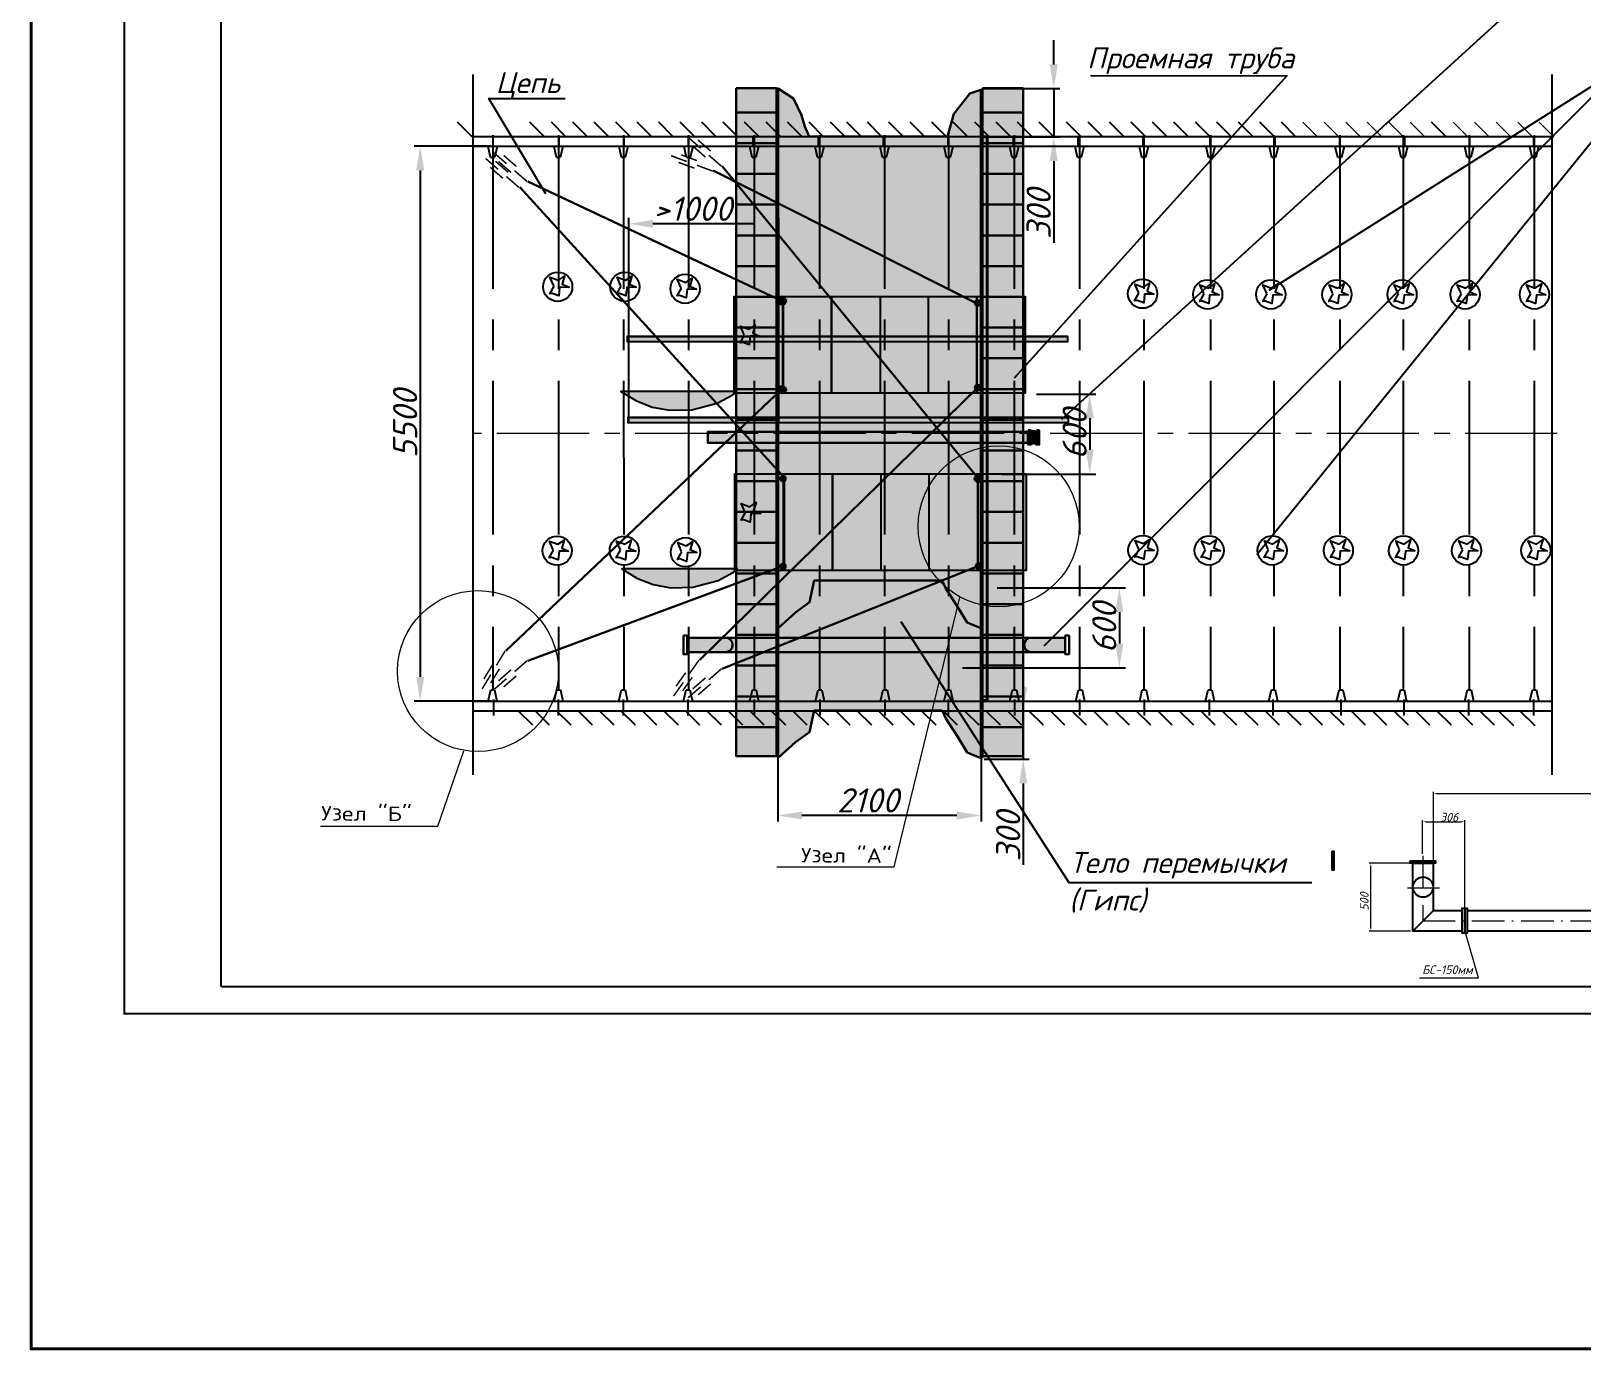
# Model space of a CAD drawing. Header units: millimetres. Extents: x 2479 to 6465, y 644 to 4399.
# Drawn here: x 3192.4 to 3512.8, y 644.2 to 916.5 of the extents above; entities that cross this region are included whole.
import ezdxf
from ezdxf.enums import TextEntityAlignment as Align

# ---------------------------------------------------------------- set-up
doc = ezdxf.new("R2010")
doc.units = ezdxf.units.MM
doc.header["$PDMODE"] = 1
for name, pattern in [('ACAD_ISO10W100', [18, 12, -3, 0, -3]), ('CENTER', [50.8, 31.75, -6.35, 6.35, -6.35]), ('CENTER2', [28.575, 19.05, -3.175, 3.175, -3.175])]:
    doc.linetypes.add(name, pattern=pattern)
doc.layers.add('Layer1', color=5, linetype='Continuous')
doc.layers.add('надписи', color=7, linetype='Continuous')
doc.styles.add('3', font='complex')
doc.styles.add('3m', font='italict.shx', dxfattribs={"height": 3})
doc.styles.get("Standard").update_dxf_attribs({"font": 'isocpeui.ttf'})
doc.dimstyles.new('ISO-25$0', dxfattribs={"dimtxt": 2.5, "dimasz": 2.5, "dimexe": 1.25, "dimexo": 2, "dimgap": 3, "dimtad": 1, "dimjust": 2, "dimtih": 1, "dimtoh": 1, "dimdec": 3, "dimlfac": 0.1, "dimtxsty": '3m', "dimblk": 'NONE', "dimcen": 2.5, "dimdle": 2, "dimse1": 1, "dimse2": 1, "dimclrd": 256, "dimclrt": 5, "dimadec": 0, "dimazin": 0, "dimtm": 1e-09, "dimtfac": 1, "dimtdec": 3, "dimtmove": 0, "dimatfit": 3, "dimfxl": 0, "dimlwd": 0, "dimlwe": 0, "dimarcsym": 0})

# ---------------------------------------------------------------- blocks, each defined once
blk = doc.blocks.new('*D321')
at = {"color": 0, "linetype": 'Continuous', "lineweight": -2}
for p, q in [((3346.64, 802.52), (3346.64, 753.2)), ((3388.64, 802.52), (3388.64, 753.2)), ((3383.64, 754.45), (3351.64, 754.45))]:
    blk.add_line(p, q, dxfattribs=at)
at = {"color": 0, "linetype": 'Continuous', "lineweight": 40}
for points in [[(3351.64, 755.29), (3351.64, 753.62), (3346.64, 754.45)], [(3383.64, 755.29), (3383.64, 753.62), (3388.64, 754.45)]]:
    blk.add_solid(points, dxfattribs=at)
at = {"layer": 'Defpoints', "color": 0, "linetype": 'Continuous', "lineweight": 40}
for p in [(3346.64, 803.14), (3388.64, 803.14), (3346.64, 754.45)]:
    blk.add_point(p, dxfattribs=at)
at = {"color": 0, "linetype": 'Continuous', "lineweight": 18, "insert": (3365.27, 757.58), "char_height": 5, "attachment_point": 5}
blk.add_mtext('2100', dxfattribs=at)
blk = doc.blocks.new('KRA2')
at = {"color": 7, "linetype": 'Continuous'}
for p, q in [((-1.62, 0), (-0.9, 0)), ((-0.9, 0), (-0.35, -2.28)), ((-0.35, -2.28), (0.42, -2.28)), ((0.42, -2.28), (0.91, 0)), ((0.91, 0), (1.56, 0))]:
    blk.add_line(p, q, dxfattribs=at)
blk = doc.blocks.new('*D326')
at = {"color": 0, "linetype": 'Continuous', "lineweight": -2}
for p, q in [((3287.31, 892.74), (3271.52, 892.74)), ((3272.77, 887.74), (3272.77, 783.1)), ((3287.41, 778.1), (3271.52, 778.1))]:
    blk.add_line(p, q, dxfattribs=at)
at = {"color": 0, "linetype": 'Continuous', "lineweight": 40}
for points in [[(3271.94, 887.74), (3273.61, 887.74), (3272.77, 892.74)], [(3271.94, 783.1), (3273.61, 783.1), (3272.77, 778.1)]]:
    blk.add_solid(points, dxfattribs=at)
at = {"layer": 'Defpoints', "color": 0, "linetype": 'Continuous', "lineweight": 40}
for p in [(3287.94, 892.74), (3272.77, 778.1), (3288.03, 778.1)]:
    blk.add_point(p, dxfattribs=at)
at = {"color": 0, "linetype": 'Continuous', "lineweight": 18, "insert": (3269.65, 835.39), "char_height": 5, "attachment_point": 5, "rotation": 90}
blk.add_mtext('5500', dxfattribs=at)
blk = doc.blocks.new('*D329')
at = {"color": 0, "linetype": 'Continuous', "lineweight": -2}
for p, q in [((3397.37, 781.1), (3397.37, 786.1)), ((3389.26, 776.1), (3398.62, 776.1)), ((3397.37, 776.1), (3397.37, 766.1)), ((3389.26, 766.1), (3398.62, 766.1)), ((3397.37, 761.1), (3397.37, 744.23))]:
    blk.add_line(p, q, dxfattribs=at)
at = {"color": 0, "linetype": 'Continuous', "lineweight": 40}
for points in [[(3396.54, 781.1), (3398.2, 781.1), (3397.37, 776.1)], [(3396.54, 761.1), (3398.2, 761.1), (3397.37, 766.1)]]:
    blk.add_solid(points, dxfattribs=at)
at = {"layer": 'Defpoints', "color": 0, "linetype": 'Continuous', "lineweight": 40}
for p in [(3388.63, 776.1), (3388.63, 766.1), (3397.37, 766.1)]:
    blk.add_point(p, dxfattribs=at)
at = {"color": 0, "linetype": 'Continuous', "lineweight": 18, "insert": (3394.25, 750.16), "char_height": 5, "attachment_point": 5, "rotation": 90}
blk.add_mtext('300', dxfattribs=at)
blk = doc.blocks.new('*D330')
at = {"color": 0, "linetype": 'Continuous', "lineweight": -2}
for p, q in [((3403.67, 909.65), (3403.67, 914.65)), ((3389.02, 904.65), (3404.92, 904.65)), ((3403.67, 904.65), (3403.67, 894.65)), ((3389.02, 894.65), (3404.92, 894.65)), ((3403.67, 889.65), (3403.67, 872.78))]:
    blk.add_line(p, q, dxfattribs=at)
at = {"color": 0, "linetype": 'Continuous', "lineweight": 40}
for points in [[(3402.84, 909.65), (3404.51, 909.65), (3403.67, 904.65)], [(3402.84, 889.65), (3404.51, 889.65), (3403.67, 894.65)]]:
    blk.add_solid(points, dxfattribs=at)
at = {"layer": 'Defpoints', "color": 0, "linetype": 'Continuous', "lineweight": 40}
for p in [(3388.39, 904.65), (3388.39, 894.65), (3403.67, 894.65)]:
    blk.add_point(p, dxfattribs=at)
at = {"color": 0, "linetype": 'Continuous', "lineweight": 18, "insert": (3400.55, 878.72), "char_height": 5, "attachment_point": 5, "rotation": 90}
blk.add_mtext('300', dxfattribs=at)
blk = doc.blocks.new('*D337')
at = {"color": 0, "linetype": 'Continuous', "lineweight": -2}
for p, q in [((3315.86, 835.78), (3315.86, 877.94)), ((3341.87, 876.69), (3320.86, 876.69)), ((3346.87, 835.78), (3346.87, 877.94))]:
    blk.add_line(p, q, dxfattribs=at)
at = {"color": 0, "linetype": 'Continuous', "lineweight": 40}
for points in [[(3320.86, 877.52), (3320.86, 875.86), (3315.86, 876.69)], [(3341.87, 877.52), (3341.87, 875.86), (3346.87, 876.69)]]:
    blk.add_solid(points, dxfattribs=at)
at = {"layer": 'Defpoints', "color": 0, "linetype": 'Continuous', "lineweight": 40}
for p in [(3315.86, 876.69), (3315.86, 835.16), (3346.87, 835.16)]:
    blk.add_point(p, dxfattribs=at)
at = {"color": 0, "linetype": 'Continuous', "lineweight": 18, "insert": (3329.08, 879.81), "char_height": 5, "attachment_point": 5}
blk.add_mtext('>1000', dxfattribs=at)
blk = doc.blocks.new('*D339')
at = {"color": 0, "linetype": 'Continuous', "lineweight": -2}
for p, q in [((3400.09, 841.53), (3412.35, 841.53)), ((3411.1, 836.53), (3411.1, 830.01)), ((3392.88, 825.01), (3412.35, 825.01))]:
    blk.add_line(p, q, dxfattribs=at)
at = {"color": 0, "linetype": 'Continuous', "lineweight": 40}
for points in [[(3410.27, 836.53), (3411.94, 836.53), (3411.1, 841.53)], [(3410.27, 830.01), (3411.94, 830.01), (3411.1, 825.01)]]:
    blk.add_solid(points, dxfattribs=at)
at = {"layer": 'Defpoints', "color": 0, "linetype": 'Continuous', "lineweight": 40}
for p in [(3399.47, 841.53), (3392.26, 825.01), (3411.1, 825.01)]:
    blk.add_point(p, dxfattribs=at)
at = {"color": 0, "linetype": 'Continuous', "lineweight": 18, "insert": (3407.98, 833.27), "char_height": 5, "attachment_point": 5, "rotation": 90}
blk.add_mtext('600', dxfattribs=at)
blk = doc.blocks.new('*D340')
at = {"color": 0, "linetype": 'Continuous', "lineweight": -2}
for p, q in [((3392, 801.5), (3418.47, 801.5)), ((3417.22, 796.5), (3417.22, 789.99)), ((3384.79, 784.99), (3418.47, 784.99))]:
    blk.add_line(p, q, dxfattribs=at)
at = {"color": 0, "linetype": 'Continuous', "lineweight": 40}
for points in [[(3416.39, 796.5), (3418.06, 796.5), (3417.22, 801.5)], [(3416.39, 789.99), (3418.06, 789.99), (3417.22, 784.99)]]:
    blk.add_solid(points, dxfattribs=at)
at = {"layer": 'Defpoints', "color": 0, "linetype": 'Continuous', "lineweight": 40}
for p in [(3391.37, 801.5), (3384.16, 784.99), (3417.22, 784.99)]:
    blk.add_point(p, dxfattribs=at)
at = {"color": 0, "linetype": 'Continuous', "lineweight": 18, "insert": (3414.1, 793.24), "char_height": 5, "attachment_point": 5, "rotation": 90}
blk.add_mtext('600', dxfattribs=at)
blk = doc.blocks.new('A$C13033AB3')
at = {"layer": 'надписи', "lineweight": 13}
for p, q in [((-13.18, -73.23), (-13.18, -45.82)), ((-11.93, -46.45), (185.47, -46.45)), ((186.72, -73.23), (186.72, -45.82)), ((-17.14, -68.74), (-17.14, -56.26)), ((-15.89, -56.88), (-2.89, -56.88)), ((-1.64, -88.69), (-1.64, -56.26)), ((175.15, -88.69), (175.15, -56.26)), ((189.4, -56.88), (176.4, -56.88)), ((190.65, -68.74), (190.65, -56.26)), ((-21.59, -72.18), (-36.88, -72.18)), ((-36.25, -95.96), (-36.25, -73.43)), ((-21.59, -97.21), (-36.88, -97.21))]:
    blk.add_line(p, q, dxfattribs=at)
at = {"layer": 'надписи', "linetype": 'ACAD_ISO10W100', "lineweight": 5}
for p, q in [((190.68, -93.4), (190.68, -68.42)), ((-17.12, -69.46), (-17.12, -93.4)), ((-22.72, -81.24), (-10.93, -81.24)), ((-17.12, -93.4), (190.68, -93.4))]:
    blk.add_line(p, q, dxfattribs=at)
at = {"layer": 'надписи'}
for p, q in [((-20.65, -97.11), (-13.11, -89.57)), ((194.21, -97.16), (186.64, -89.57))]:
    blk.add_line(p, q, dxfattribs=at)
for points in [[(-21.73, -71.27), (-12.46, -71.27), (-12.46, -72.18), (-21.73, -72.18)], [(185.95, -71.27), (195.22, -71.27), (195.22, -72.18), (185.95, -72.18)], [(-2.56, -97.98), (-2.56, -88.71), (-1.64, -88.71), (-1.64, -97.98)], [(-1.61, -97.98), (-1.61, -88.71), (-0.69, -88.71), (-0.69, -97.98)], [(175.12, -97.98), (175.12, -88.71), (174.2, -88.71), (174.2, -97.98)], [(176.07, -97.98), (176.07, -88.71), (175.15, -88.71), (175.15, -97.98)]]:
    blk.add_lwpolyline(points, close=True, dxfattribs=at)
for points in [[(-2.56, -97.19), (-13.24, -97.19), (-20.74, -97.19), (-20.74, -89.69), (-20.74, -72.19), (-13.24, -72.19), (-13.24, -89.64)], [(176.07, -89.64), (186.72, -89.64), (186.72, -72.14), (194.22, -72.14), (194.22, -89.69), (194.22, -97.19), (176.07, -97.19)], [(-13.28, -89.64), (-2.56, -89.64)], [(-1.64, -89.64), (-1.61, -89.64)], [(-0.69, -89.64), (174.2, -89.64)], [(175.12, -89.64), (175.15, -89.64)], [(189.22, -89.64), (189.19, -89.64)], [(-1.61, -97.19), (-1.64, -97.19)], [(174.2, -97.19), (-0.69, -97.19)], [(175.15, -97.19), (175.12, -97.19)], [(189.19, -97.19), (189.22, -97.19)]]:
    blk.add_lwpolyline(points, dxfattribs=at)
at = {"layer": 'надписи', "lineweight": 9}
for points in [[(56.39, -103.92), (84.04, -103.92), (90.25, -97.26)], [(-18.26, -114.43), (3.42, -114.43), (-1.37, -97.89)], [(158.47, -114.43), (180.15, -114.43), (175.36, -97.89)]]:
    blk.add_lwpolyline(points, dxfattribs=at)
at = {"layer": 'надписи'}
blk.add_circle((-17, -81), 3.71, dxfattribs=at)
for points in [[(-11.93, -46.24), (-11.93, -46.65), (-13.18, -46.45)], [(185.47, -46.24), (185.47, -46.65), (186.72, -46.45)], [(-36.46, -73.43), (-36.04, -73.43), (-36.25, -72.18)], [(-36.46, -95.96), (-36.04, -95.96), (-36.25, -97.21)]]:
    blk.add_solid(points, dxfattribs=at)
at = {"layer": 'надписи', "lineweight": 13}
for points in [[(-15.89, -56.67), (-15.89, -57.09), (-17.14, -56.88)], [(-2.89, -56.67), (-2.89, -57.09), (-1.64, -56.88)], [(176.4, -56.67), (176.4, -57.09), (175.15, -56.88)], [(189.4, -56.67), (189.4, -57.09), (190.65, -56.88)]]:
    blk.add_solid(points, dxfattribs=at)
at = {"layer": 'надписи'}
blk.add_text('500', height=3.193, rotation=90, dxfattribs=at).set_placement((-37.07, -89.66))
for s, height, p in [('Труба 150мм', 3.1933, (57.89, -102.73)), ('БС-150мм', 3.193, (-17.34, -113.05)), ('БС-150мм', 3.193, (159.39, -113.05))]:
    blk.add_text(s, height=height, dxfattribs=at).set_placement(p)
at = {"layer": 'надписи', "char_height": 3.193, "attachment_point": 5}
for s, insert in [('4000', (86.29, -44.65)), ('306', (-7.35, -55.17)), ('306', (181.88, -55.17))]:
    blk.add_mtext(s, dxfattribs=dict(at, insert=insert))

msp = doc.modelspace()

# ---------------------------------------------------------------- hatches: boundary and pattern name
at = {"lineweight": 40}
for points in [[(3338.03709, 904.70807), (3346.39507, 904.70807), (3346.39507, 766.72565), (3338.03709, 766.7269)], [(3388.96558, 904.70807), (3397.32356, 904.70807), (3397.32356, 766.72565), (3388.96558, 766.7269)]]:
    msp.add_hatch(color=161, dxfattribs=at).paths.add_polyline_path(points)
at = {"lineweight": 30}
h = msp.add_hatch(dxfattribs=at)
h.set_pattern_fill('ANSI31', color=256, scale=2, angle=135, style=0)
h.set_pattern_definition([(180, (956.099, -935.44), (-1e-15, -6.35), [])])
h.paths.add_polyline_path([(3338.03709, 904.70807), (3346.39507, 904.70807), (3346.39507, 766.72565), (3338.03709, 766.7269)])
h = msp.add_hatch(dxfattribs=at)
h.set_pattern_fill('ANSI31', color=256, scale=2, angle=135, style=0)
h.set_pattern_definition([(180, (1007.0273, -935.44), (-1e-15, -6.35), [])])
h.paths.add_polyline_path([(3388.96558, 904.70807), (3397.32356, 904.70807), (3397.32356, 766.72565), (3388.96558, 766.7269)])
for points in [[(3337.78019, 841.70273), (3337.78019, 861.70273), (3347.78019, 861.70273), (3347.78019, 841.70273)], [(3347.78019, 841.70273), (3347.78019, 861.70273), (3357.78019, 861.70273), (3357.78019, 841.70273)], [(3357.78019, 841.70273), (3357.78019, 861.70273), (3367.78019, 861.70273), (3367.78019, 841.70273)], [(3367.78019, 841.70273), (3367.78019, 861.70273), (3377.78019, 861.70273), (3377.78019, 841.70273)], [(3377.78019, 841.70273), (3377.78019, 861.70273), (3387.78019, 861.70273), (3387.78019, 841.70273)], [(3387.78019, 841.70273), (3387.78019, 861.70273), (3397.78019, 861.70273), (3397.78019, 841.70273)], [(3337.95703, 805.04433), (3337.95703, 825.04433), (3347.95703, 825.04433), (3347.95703, 805.04433)], [(3347.95703, 805.04433), (3347.95703, 825.04433), (3357.95703, 825.04433), (3357.95703, 805.04433)], [(3357.95703, 805.04433), (3357.95703, 825.04433), (3367.95703, 825.04433), (3367.95703, 805.04433)], [(3367.95703, 805.04433), (3367.95703, 825.04433), (3377.95703, 825.04433), (3377.95703, 805.04433)], [(3377.95703, 805.04433), (3377.95703, 825.04433), (3387.95703, 825.04433), (3387.95703, 805.04433)], [(3387.95703, 805.04433), (3387.95703, 825.04433), (3397.95703, 825.04433), (3397.95703, 805.04433)]]:
    msp.add_hatch(color=5).paths.add_polyline_path(points)
at = {"layer": 'Layer1'}
for points in [[(3406.58491, 853.39588), (3315.53243, 853.39588), (3315.53243, 852.39588), (3406.58491, 852.39588)], [(3406.7312, 836.65223), (3315.67872, 836.65223), (3315.67872, 835.65223), (3406.7312, 835.65223)]]:
    msp.add_hatch(color=3, dxfattribs=at).paths.add_polyline_path(points)
at = {"layer": 'Layer1', "lineweight": 40}
msp.add_hatch(color=7, dxfattribs=at).paths.add_polyline_path([(3327.92337, 791.19132), (3327.92337, 788.19132), (3406.05915, 788.19132), (3406.05915, 791.19132)])
at = {"layer": 'надписи', "lineweight": 30}
msp.add_hatch(color=254, dxfattribs=at).paths.add_polyline_path([(3346.72905, 793.18114), (3346.72905, 904.66236), (3349.8949, 902.6089), (3351.5651, 899.14369), (3352.20748, 896.83356), (3353.16716, 894.75127), (3381.7159, 894.75127), (3383.0152, 899.4112), (3386.33564, 903.59342), (3388.58793, 904.35775), (3388.58793, 793.16293), (3385.7484, 794.31663), (3383.95186, 797.39316), (3381.38538, 801.36702), (3380.57919, 802.98774), (3354.20026, 802.98774), (3353.22655, 798.53264), (3350.30539, 796.42514)])
at = {"layer": 'надписи'}
for color, points in [(254, [(3346.72905, 766.45191), (3346.72905, 877.93313), (3349.8949, 875.87967), (3351.5651, 872.41446), (3352.20748, 870.10432), (3353.16716, 868.02204), (3381.7159, 868.02204), (3383.0152, 872.68196), (3386.33564, 876.86418), (3388.58793, 877.62852), (3388.58793, 766.43369), (3385.7484, 767.5874), (3383.95186, 770.66393), (3381.38538, 774.63778), (3380.57919, 776.2585), (3354.20026, 776.2585), (3353.22655, 771.80341), (3350.30539, 769.6959)]), (5, [(3338.2151, 842.06529), (3314.22426, 842.06529), (3317.33185, 840.16998), (3320.70612, 838.84955), (3324.34356, 838.17053), (3328.91415, 838.29337), (3334.13916, 839.67714), (3337.32938, 841.39677)]), (8, [(3398.40399, 833.74357), (3332.16682, 833.74357), (3332.16682, 831.44597), (3398.40399, 831.44597)]), (5, [(3338.39194, 805.4069), (3314.4011, 805.4069), (3317.50869, 803.51159), (3320.88296, 802.19116), (3324.5204, 801.51213), (3329.091, 801.63497), (3334.316, 803.01875), (3337.50622, 804.73837)])]:
    msp.add_hatch(color=color, dxfattribs=at).paths.add_polyline_path(points)
h = msp.add_hatch(color=256, dxfattribs=at)
edge = h.paths.add_edge_path()
edge.add_arc((3347.55946, 860.73144), 0.78843, 0, 360)
h = msp.add_hatch(color=256, dxfattribs=at)
edge = h.paths.add_edge_path()
edge.add_arc((3387.93134, 860.35241), 0.78843, 0, 360)
h = msp.add_hatch(color=256, dxfattribs=at)
edge = h.paths.add_edge_path()
edge.add_arc((3347.55946, 842.4152), 0.78843, 0, 360)
h = msp.add_hatch(color=256, dxfattribs=at)
edge = h.paths.add_edge_path()
edge.add_arc((3387.93134, 842.86098), 0.78843, 0, 360)
h = msp.add_hatch(color=8, dxfattribs=at)
h.paths.add_polyline_path([(3398.39874, 833.99844), (3398.89211, 833.99844), (3398.89211, 831.14781), (3398.39874, 831.14781)])
h.paths.add_polyline_path([(3400.09549, 833.99844), (3400.58887, 833.99844), (3400.58887, 831.14781), (3400.09549, 831.14781)])
edge = h.paths.add_edge_path()
edge.add_arc((3399.49342, 833.25074), 0.61685, 12.5720671, 162.8025345)
edge = h.paths.add_edge_path()
edge.add_arc((3399.48668, 832.24299), 0.6793, 210.9585308, 333.6668676)
h = msp.add_hatch(color=8, dxfattribs=at)
edge = h.paths.add_edge_path()
edge.add_ellipse((3399.51429, 832.58719), major_axis=(0, -1.25366), ratio=0.596490859, start_angle=0, end_angle=360)
h = msp.add_hatch(color=256, dxfattribs=at)
edge = h.paths.add_edge_path()
edge.add_arc((3347.73631, 824.05246), 0.78843, 0, 360)
h = msp.add_hatch(color=256, dxfattribs=at)
edge = h.paths.add_edge_path()
edge.add_arc((3388.10818, 824.07346), 0.78843, 0, 360)
h = msp.add_hatch(color=256, dxfattribs=at)
edge = h.paths.add_edge_path()
edge.add_arc((3347.73631, 805.93036), 0.78843, 0, 360)
h = msp.add_hatch(color=256, dxfattribs=at)
edge = h.paths.add_edge_path()
edge.add_arc((3388.10818, 805.98542), 0.78843, 0, 360)

# ---------------------------------------------------------------- linework, layer by layer
at = {"color": 7}
for p, q in [((3211.64843, 713.46869), (3211.64843, 1101.71301)), ((3231.64843, 719.12495), (3231.64843, 1096.5065)), ((3283.51034, 894.70649), (3280.4998, 897.71702)), ((3298.44796, 894.70649), (3295.43702, 897.71743)), ((3302.88421, 894.70649), (3299.87285, 897.71784)), ((3307.32045, 894.70649), (3304.30869, 897.71825)), ((3311.7567, 894.70649), (3308.74452, 897.71867)), ((3316.19295, 894.70649), (3313.18036, 897.71908)), ((3320.62919, 894.70649), (3317.6162, 897.71949)), ((3325.06544, 894.70649), (3322.05203, 897.7199)), ((3329.50168, 894.70649), (3326.48787, 897.72031)), ((3333.93793, 894.70649), (3330.9237, 897.72072)), ((3338.37418, 894.70649), (3335.35954, 897.72113)), ((3342.81042, 894.70649), (3339.79537, 897.72154)), ((3347.24667, 894.70649), (3344.23121, 897.72195)), ((3351.68292, 894.70649), (3348.66704, 897.72236)), ((3356.11916, 894.70649), (3353.10288, 897.72278)), ((3360.55541, 894.70649), (3357.53871, 897.72319)), ((3363.94861, 894.70649), (3360.93151, 897.7236)), ((3368.17327, 894.70649), (3365.15617, 897.7236)), ((3372.60952, 894.70649), (3369.592, 897.72401)), ((3377.04577, 894.70649), (3374.02784, 897.72442)), ((3381.48201, 894.70649), (3378.46367, 897.72483)), ((3385.91826, 894.70649), (3382.89951, 897.72524)), ((3390.35451, 894.70649), (3387.33534, 897.72565)), ((3394.79075, 894.70649), (3391.77118, 897.72606)), ((3399.227, 894.70649), (3396.20701, 897.72647)), ((3403.66324, 894.70649), (3400.64285, 897.72689)), ((3409.35412, 894.70649), (3406.33291, 897.72771)), ((3413.79037, 894.70649), (3410.76874, 897.72812)), ((3418.22662, 894.70649), (3415.20458, 897.72853)), ((3422.66286, 894.70649), (3419.64041, 897.72894)), ((3427.09911, 894.70649), (3424.07625, 897.72935)), ((3431.53535, 894.70649), (3428.51208, 897.72976)), ((3435.9716, 894.70649), (3432.94792, 897.73017)), ((3440.40785, 894.70649), (3437.38375, 897.73058)), ((3444.84409, 894.70649), (3441.81959, 897.731)), ((3449.28034, 894.70649), (3446.25543, 897.73141)), ((3453.71659, 894.70649), (3450.69126, 897.73182)), ((3484.77031, 894.70649), (3481.74211, 897.73469)), ((3507.00254, 894.70649), (3283.51034, 894.70649)), ((3285.53114, 894.70649), (3283.51034, 894.70649)), ((3506.57069, 892.70649), (3283.65606, 892.70649)), ((3283.65606, 778.11161), (3506.57069, 778.11161)), ((3283.65606, 776.11161), (3293.82072, 776.11161)), ((3292.7948, 776.11161), (3506.57069, 776.11161)), ((3296.00799, 773.11161), (3293.00799, 776.11161)), ((3299.50555, 773.11161), (3296.50555, 776.11161)), ((3303.9418, 773.11161), (3300.9418, 776.11161)), ((3308.37804, 773.11161), (3305.37804, 776.11161)), ((3312.81429, 773.11161), (3309.81429, 776.11161)), ((3317.25054, 773.11161), (3314.25054, 776.11161)), ((3321.68678, 773.11161), (3318.68678, 776.11161)), ((3326.12303, 773.11161), (3323.12303, 776.11161)), ((3330.55927, 773.11161), (3327.55927, 776.11161)), ((3334.99552, 773.11161), (3331.99552, 776.11161)), ((3339.43177, 773.11161), (3336.43177, 776.11161)), ((3343.86801, 773.11161), (3340.86801, 776.11161)), ((3348.30426, 773.11161), (3345.30426, 776.11161)), ((3352.74051, 773.11161), (3349.74051, 776.11161)), ((3357.17675, 773.11161), (3354.17675, 776.11161)), ((3361.613, 773.11161), (3358.613, 776.11161)), ((3366.04925, 773.11161), (3363.04925, 776.11161)), ((3370.48549, 773.11161), (3367.48549, 776.11161)), ((3374.92174, 773.11161), (3371.92174, 776.11161)), ((3379.35799, 773.11161), (3376.35799, 776.11161)), ((3383.79423, 773.11161), (3380.79423, 776.11161)), ((3388.23048, 773.11161), (3385.23048, 776.11161)), ((3392.66673, 773.11161), (3389.66673, 776.11161)), ((3397.10297, 773.11161), (3394.10297, 776.11161)), ((3401.53922, 773.11161), (3398.53922, 776.11161)), ((3405.97547, 773.11161), (3402.97547, 776.11161)), ((3410.41171, 773.11161), (3407.41171, 776.11161)), ((3414.84796, 773.11161), (3411.84796, 776.11161)), ((3419.28421, 773.11161), (3416.28421, 776.11161)), ((3423.72045, 773.11161), (3420.72045, 776.11161)), ((3428.1567, 773.11161), (3425.1567, 776.11161)), ((3432.59295, 773.11161), (3429.59295, 776.11161)), ((3437.02919, 773.11161), (3434.02919, 776.11161)), ((3441.46544, 773.11161), (3438.46544, 776.11161)), ((3445.90168, 773.11161), (3442.90168, 776.11161)), ((3450.33793, 773.11161), (3447.33793, 776.11161)), ((3454.77418, 773.11161), (3451.77418, 776.11161)), ((3459.21042, 773.11161), (3456.21042, 776.11161)), ((3463.64667, 773.11161), (3460.64667, 776.11161)), ((3468.08292, 773.11161), (3465.08292, 776.11161)), ((3472.51916, 773.11161), (3469.51916, 776.11161)), ((3476.95541, 773.11161), (3473.95541, 776.11161)), ((3481.39166, 773.11161), (3478.39166, 776.11161)), ((3485.8279, 773.11161), (3482.8279, 776.11161)), ((3490.26415, 773.11161), (3487.26415, 776.11161)), ((3494.7004, 773.11161), (3491.7004, 776.11161)), ((3498.69919, 772.95439), (3495.69919, 775.95439)), ((3503.13544, 772.95439), (3500.13544, 775.95439)), ((3502.77195, 778.11161), (3502.95956, 778.11161)), ((3502.77195, 776.11161), (3505.57283, 776.11161)), ((3231.72464, 719.12495), (3786.44567, 719.12495)), ((3791.44567, 713.46869), (3211.49623, 713.46869))]:
    msp.add_line(p, q, dxfattribs=at)
for p, q in [((3535.89853, 919.68281), (3445.61206, 808.31853)), ((3448.17024, 863.01768), (3536.52089, 918.8428)), ((3283.65606, 907.5827), (3283.65606, 762.85655)), ((3506.57069, 907.5827), (3506.57069, 762.85655)), ((3301.49437, 892.7587), (3301.49437, 894.64951)), ((3314.89437, 892.7587), (3314.89437, 894.64951)), ((3328.19451, 892.7587), (3328.19451, 894.64951)), ((3341.59451, 892.7587), (3341.59451, 894.64951)), ((3355.08487, 892.7587), (3355.08487, 894.64951)), ((3368.48487, 892.7587), (3368.48487, 894.64951)), ((3381.88487, 892.7587), (3381.88487, 894.64951)), ((3395.32208, 892.7587), (3395.32208, 894.64951)), ((3408.72208, 892.7587), (3408.72208, 894.64951)), ((3422.12208, 892.7587), (3422.12208, 894.64951)), ((3436.009, 892.7587), (3436.009, 894.64951)), ((3449.409, 892.7587), (3449.409, 894.64951)), ((3462.809, 892.7587), (3462.809, 894.64951)), ((3476.209, 892.7587), (3476.209, 894.64951)), ((3489.609, 892.7587), (3489.609, 894.64951)), ((3502.82351, 892.7587), (3502.82351, 894.64951)), ((3287.88393, 778.42017), (3287.88393, 775.15061)), ((3301.28393, 778.42017), (3301.28393, 775.15061)), ((3314.68393, 778.42017), (3314.68393, 775.15061)), ((3328.08393, 778.42017), (3328.08393, 775.15061)), ((3341.79136, 778.42017), (3341.79136, 775.15061)), ((3355.37195, 778.42017), (3355.37195, 775.15061)), ((3368.77195, 778.42017), (3368.77195, 775.15061)), ((3381.87122, 778.42017), (3381.87122, 775.15061)), ((3395.57195, 778.42017), (3395.57195, 775.15061)), ((3408.97195, 778.42017), (3408.97195, 775.15061)), ((3422.37195, 778.42017), (3422.37195, 775.15061)), ((3435.77195, 778.42017), (3435.77195, 775.15061)), ((3448.94073, 778.42017), (3448.94073, 775.15061)), ((3462.99278, 778.42017), (3462.99278, 775.15061)), ((3475.97195, 778.42017), (3475.97195, 775.15061)), ((3489.37195, 778.42017), (3489.37195, 775.15061)), ((3502.77195, 778.42017), (3502.77195, 775.15061))]:
    msp.add_line(p, q)
at = {"color": 7, "lineweight": 15}
for p, q in [((3458.15283, 894.70649), (3455.1271, 897.73223)), ((3462.58908, 894.70649), (3459.56293, 897.73264)), ((3467.02533, 894.70649), (3463.99877, 897.73305)), ((3471.46157, 894.70649), (3468.4346, 897.73346)), ((3475.89782, 894.70649), (3472.87044, 897.73387)), ((3480.33407, 894.70649), (3477.30627, 897.73428)), ((3489.20656, 894.70649), (3486.17795, 897.73511)), ((3493.64281, 894.70649), (3490.61378, 897.73552)), ((3498.13005, 894.70649), (3495.10184, 897.73469)), ((3502.56629, 894.70649), (3499.53768, 897.73511)), ((3507.00254, 894.70649), (3503.97351, 897.73552))]:
    msp.add_line(p, q, dxfattribs=at)
at = {"color": 8, "linetype": 'CENTER'}
for p, q in [((3287.74328, 895.03232), (3287.75446, 780.56147)), ((3301.35444, 895.03232), (3301.36562, 780.56147)), ((3314.80234, 895.03232), (3314.81353, 780.56147)), ((3328.19571, 895.03232), (3328.2069, 780.56147)), ((3341.76465, 895.03232), (3341.77583, 780.56147)), ((3355.27015, 895.03232), (3355.28134, 780.56147)), ((3368.68743, 895.03232), (3368.69861, 780.56147)), ((3381.92885, 895.03232), (3381.94003, 780.56147)), ((3395.48178, 895.03232), (3395.49296, 780.56147)), ((3408.99975, 895.03232), (3409.01093, 780.56147)), ((3422.30281, 895.03232), (3422.31399, 780.56147)), ((3436.03644, 895.03232), (3436.04763, 780.56147)), ((3449.1216, 895.03232), (3449.13278, 780.56147)), ((3462.75143, 895.03232), (3462.76261, 780.56147)), ((3475.85244, 895.03232), (3475.86362, 780.56147)), ((3489.48869, 895.03232), (3489.49987, 780.56147)), ((3502.94176, 895.03232), (3502.95294, 780.56147))]:
    msp.add_line(p, q, dxfattribs=at)
at = {"color": 1, "linetype": 'CENTER2', "lineweight": 13}
msp.add_line((3507.69298, 833.3634), (3283.65606, 833.3634), dxfattribs=at)
at = {"lineweight": 30}
for points in [[(3338.03709, 904.70807), (3346.39507, 904.70807), (3346.39507, 766.72565), (3338.03709, 766.7269)], [(3388.96558, 904.70807), (3397.32356, 904.70807), (3397.32356, 766.72565), (3388.96558, 766.7269)]]:
    msp.add_lwpolyline(points, close=True, dxfattribs=at)
at = {"color": 135, "lineweight": 40}
msp.add_lwpolyline([(3388.77654, 766.31509), (3388.77654, 904.29733)], dxfattribs=at)
at = {"color": 7, "linetype": 'Continuous', "const_width": 0.31071}
for points in [[(3330.72207, 892.33026), (3328.10903, 894.59889)], [(3332.77767, 891.7402), (3330.16464, 894.00884)], [(3290.58665, 889.14104), (3287.97361, 891.40968)], [(3292.64225, 888.55098), (3290.02922, 890.81962)], [(3327.84433, 889.57349), (3324.59777, 890.77119)], [(3329.97576, 889.74868), (3326.7292, 890.94638)], [(3331.69346, 890.49139), (3329.08042, 892.76002)], [(3335.02654, 888.59313), (3332.4135, 890.86176)], [(3288.89065, 887.93813), (3286.27761, 890.20676)], [(3289.86204, 886.09926), (3287.249, 888.36789)], [(3290.94625, 887.34807), (3288.33322, 889.6167)], [(3291.55804, 887.30217), (3288.945, 889.5708)], [(3294.89112, 885.40391), (3292.27808, 887.67254)], [(3329.40336, 888.19709), (3326.1568, 889.39479)], [(3333.19241, 887.60051), (3329.94585, 888.79821)], [(3293.19512, 884.20099), (3290.58208, 886.46963)], [(3290.30594, 788.44299), (3288.51507, 785.482)], [(3287.71611, 785.61357), (3285.92525, 782.65258)], [(3294.89112, 786.46083), (3292.27808, 784.1922)], [(3330.41523, 786.62408), (3328.41929, 783.79728)], [(3287.35583, 783.56534), (3285.56497, 780.60435)], [(3289.13122, 784.75768), (3287.34035, 781.79669)], [(3290.58665, 782.7237), (3287.97361, 780.45506)], [(3291.55804, 784.56257), (3288.945, 782.29393)], [(3292.64225, 783.31375), (3290.02922, 781.04512)], [(3327.12729, 781.96747), (3325.13135, 779.14066)], [(3327.63164, 783.98506), (3325.6357, 781.15825)], [(3328.98262, 783.03116), (3326.98667, 780.20435)], [(3331.69346, 782.8831), (3329.08042, 780.61447)], [(3335.02654, 784.78137), (3332.4135, 782.51273)], [(3330.72207, 781.04423), (3328.10903, 778.7756)], [(3332.77767, 781.63429), (3330.16464, 779.36566)]]:
    msp.add_lwpolyline(points, dxfattribs=at)
at = {"color": 12, "lineweight": 40}
msp.add_lwpolyline([(3388.85349, 894.68339), (3389.92292, 894.68339), (3389.92292, 778.20707), (3388.85349, 778.20707)], close=True, dxfattribs=at)
at = {"elevation": 2}
for points in [[(3337.61605, 841.70273), (3337.61605, 861.70273), (3347.61605, 861.70273), (3347.61605, 841.70273), (3337.61605, 841.70273)], [(3337.78019, 841.70273), (3337.78019, 861.70273), (3347.78019, 861.70273), (3347.78019, 841.70273), (3337.78019, 841.70273)], [(3347.69812, 841.70273), (3347.69812, 861.70273), (3357.69812, 861.70273), (3357.69812, 841.70273), (3347.69812, 841.70273)], [(3347.78019, 841.70273), (3347.78019, 861.70273), (3357.78019, 861.70273), (3357.78019, 841.70273), (3347.78019, 841.70273)], [(3357.78019, 841.70273), (3357.78019, 861.70273), (3367.78019, 861.70273), (3367.78019, 841.70273), (3357.78019, 841.70273)], [(3377.78019, 841.70273), (3377.78019, 861.70273), (3387.78019, 861.70273), (3387.78019, 841.70273), (3377.78019, 841.70273)], [(3387.78019, 841.70273), (3387.78019, 861.70273), (3397.78019, 861.70273), (3397.78019, 841.70273), (3387.78019, 841.70273)], [(3337.7929, 805.04433), (3337.7929, 825.04433), (3347.7929, 825.04433), (3347.7929, 805.04433), (3337.7929, 805.04433)], [(3337.95703, 805.04433), (3337.95703, 825.04433), (3347.95703, 825.04433), (3347.95703, 805.04433), (3337.95703, 805.04433)], [(3347.87497, 805.04433), (3347.87497, 825.04433), (3357.87497, 825.04433), (3357.87497, 805.04433), (3347.87497, 805.04433)], [(3347.95703, 805.04433), (3347.95703, 825.04433), (3357.95703, 825.04433), (3357.95703, 805.04433), (3347.95703, 805.04433)], [(3357.95703, 805.04433), (3357.95703, 825.04433), (3367.95703, 825.04433), (3367.95703, 805.04433), (3357.95703, 805.04433)], [(3377.95703, 805.04433), (3377.95703, 825.04433), (3387.95703, 825.04433), (3387.95703, 805.04433), (3377.95703, 805.04433)], [(3387.95703, 805.04433), (3387.95703, 825.04433), (3397.95703, 825.04433), (3397.95703, 805.04433), (3387.95703, 805.04433)]]:
    msp.add_lwpolyline(points, dxfattribs=at)
at = {"lineweight": 18}
for points in [[(3346.48024, 743.84988), (3370.71204, 743.84988), (3384.28035, 799.51233)], [(3252.16006, 752.26089), (3276.39187, 752.26089), (3281.76093, 767.79797)]]:
    msp.add_lwpolyline(points, dxfattribs=at)
at = {"color": 1, "lineweight": 18}
for centre in [(3392.29055, 814.1893), (3284.71243, 784.28688)]:
    msp.add_circle(centre, 16.63384, dxfattribs=at)
at = {"layer": 'Layer1'}
for p, q in [((3315.53243, 853.39588), (3406.58491, 853.39588)), ((3315.53243, 852.39588), (3406.58491, 852.39588)), ((3315.67872, 836.65223), (3406.7312, 836.65223)), ((3315.67872, 835.65223), (3406.7312, 835.65223))]:
    msp.add_line(p, q, dxfattribs=at)
at = {"layer": 'Layer1', "lineweight": 30}
for p, q in [((3327.92337, 791.19132), (3406.05915, 791.19132)), ((3327.92337, 788.19132), (3406.05915, 788.19132)), ((3327.92337, 788.19132), (3406.05915, 788.19132))]:
    msp.add_line(p, q, dxfattribs=at)
at = {"layer": 'Layer1'}
for points in [[(3315.53243, 853.39588), (3406.58491, 853.39588), (3406.58491, 853.39588), (3315.53243, 853.39588)], [(3406.58491, 853.39588), (3315.53243, 853.39588), (3315.53243, 852.39588), (3406.58491, 852.39588)], [(3315.67872, 836.65223), (3406.7312, 836.65223), (3406.7312, 836.65223), (3315.67872, 836.65223)], [(3406.7312, 836.65223), (3315.67872, 836.65223), (3315.67872, 835.65223), (3406.7312, 835.65223)], [(3461.20045, 747.11711), (3461.50508, 747.11711), (3461.50508, 743.16041), (3461.20045, 743.16041)]]:
    msp.add_lwpolyline(points, close=True, dxfattribs=at)
at = {"layer": 'Layer1', "color": 5, "lineweight": 30}
for centre, start, end in [((3335.82843, 789.69158), 270, 90), ((3399.04606, 789.69158), 90, 270)]:
    msp.add_arc(centre, 1.49982, start, end, dxfattribs=at)
at = {"layer": 'надписи', "lineweight": 30}
for p, q in [((3346.72905, 766.33818), (3346.72905, 877.8194)), ((3388.58793, 877.51478), (3388.58793, 766.31996)), ((3354.20026, 776.14477), (3353.22655, 771.68968)), ((3380.57919, 776.14477), (3354.20026, 776.14477)), ((3381.38538, 774.52405), (3380.57919, 776.14477)), ((3383.95186, 770.5502), (3381.38538, 774.52405)), ((3350.30539, 769.58217), (3346.72905, 766.33818)), ((3353.22655, 771.68968), (3350.30539, 769.58217)), ((3385.7484, 767.47367), (3383.95186, 770.5502)), ((3388.58793, 766.31996), (3385.7484, 767.47367))]:
    msp.add_line(p, q, dxfattribs=at)
at = {"layer": 'надписи', "color": 6, "lineweight": 30}
msp.add_line((3346.72905, 766.33818), (3346.72905, 766.33818), dxfattribs=at)
at = {"layer": 'надписи', "color": 1, "lineweight": 40}
msp.add_lwpolyline([(3192.36143, 1126.52964), (3840.27767, 1126.52964), (3840.27767, 644.23705), (3192.36143, 644.23705)], close=True, dxfattribs=at)
at = {"layer": 'надписи'}
for points in [[(3559.79661, 977.11981), (3405.25443, 836.25505)], [(3543.49165, 931.64012), (3401.6158, 789.46795)], [(3298.72369, 882.8727), (3286.92732, 902.62088), (3302.70821, 902.62088)], [(3339.72156, 853.76265), (3338.93065, 855.58592), (3340.69501, 854.91739), (3341.97265, 855.76825), (3341.48592, 854.1273), (3342.88525, 853.51955), (3340.93836, 853.45877), (3340.75585, 851.69627), (3339.39953, 852.19973), (3338.88639, 852.11429), (3339.78439, 853.69481)], [(3339.89841, 817.10425), (3339.10749, 818.92753), (3340.87185, 818.25899), (3342.14949, 819.10985), (3341.66277, 817.4689), (3343.06209, 816.86115), (3341.11521, 816.80037), (3340.93269, 815.03788), (3339.57638, 815.54133), (3339.06324, 815.4559), (3339.96123, 817.03641)], [(3372.0924, 794.50749), (3406.77054, 740.59311), (3456.95937, 740.59311)]]:
    msp.add_lwpolyline(points, dxfattribs=at)
at = {"layer": 'надписи', "elevation": 2}
msp.add_lwpolyline([(3411.33124, 907.36488), (3411.33124, 907.36488), (3451.84285, 907.29479), (3395.46772, 844.81323)], dxfattribs=at)
at = {"layer": 'надписи', "lineweight": 30}
msp.add_lwpolyline([(3346.72905, 793.18114), (3346.72905, 904.66236), (3349.8949, 902.6089), (3351.5651, 899.14369), (3352.20748, 896.83356), (3353.16716, 894.75127), (3381.7159, 894.75127), (3383.0152, 899.4112), (3386.33564, 903.59342), (3388.58793, 904.35775), (3388.58793, 793.16293), (3385.7484, 794.31663), (3383.95186, 797.39316), (3381.38538, 801.36702), (3380.57919, 802.98774), (3354.20026, 802.98774), (3353.22655, 798.53264), (3350.30539, 796.42514), (3346.72905, 793.18114)], close=True, dxfattribs=at)
for points in [[(3333.30581, 887.68881), (3388.35871, 859.9416)], [(3335.16384, 888.63561), (3387.96813, 824.23721)], [(3295.02842, 885.44639), (3347.5893, 860.70364)], [(3293.33242, 884.24347), (3348.04056, 824.239)], [(3330.55871, 786.61561), (3388.21974, 843.08702)], [(3290.44965, 788.44469), (3347.5893, 842.63876)], [(3295.02842, 786.41835), (3348.04056, 806.09563)], [(3335.16384, 784.73889), (3387.96813, 806.00447)]]:
    msp.add_lwpolyline(points, dxfattribs=at)
at = {"layer": 'надписи', "color": 12}
for points in [[(3300.36587, 863.87034), (3299.57495, 865.69362), (3301.33931, 865.02508), (3302.61695, 865.87594), (3302.13023, 864.235), (3303.52955, 863.62724), (3301.58267, 863.56646), (3301.40016, 861.80397), (3300.04384, 862.30742), (3299.5307, 862.22199), (3300.42869, 863.8025)], [(3314.23858, 863.87034), (3313.44766, 865.69362), (3315.21202, 865.02508), (3316.48966, 865.87594), (3316.00293, 864.235), (3317.40226, 863.62724), (3315.45537, 863.56646), (3315.27286, 861.80397), (3313.91654, 862.30742), (3313.4034, 862.22199), (3314.3014, 863.8025)], [(3326.68137, 863.45204), (3325.89045, 865.27531), (3327.65481, 864.60678), (3328.93245, 865.45764), (3328.44573, 863.81669), (3329.84505, 863.20894), (3327.89817, 863.14816), (3327.71566, 861.38566), (3326.35934, 861.88912), (3325.8462, 861.80368), (3326.74419, 863.3842)], [(3421.21334, 862.43863), (3420.42242, 864.2619), (3422.18678, 863.59337), (3423.46442, 864.44423), (3422.9777, 862.80328), (3424.37702, 862.19553), (3422.43014, 862.13475), (3422.24763, 860.37225), (3420.89131, 860.87571), (3420.37817, 860.79027), (3421.27616, 862.37079)], [(3434.66082, 862.28082), (3433.86991, 864.1041), (3435.63426, 863.43556), (3436.91191, 864.28642), (3436.42518, 862.64547), (3437.8245, 862.03772), (3435.87762, 861.97694), (3435.69511, 860.21445), (3434.33879, 860.7179), (3433.82565, 860.63247), (3434.72365, 862.21298)], [(3447.68407, 862.28082), (3446.89315, 864.1041), (3448.65751, 863.43556), (3449.93515, 864.28642), (3449.44843, 862.64547), (3450.84775, 862.03772), (3448.90087, 861.97694), (3448.71835, 860.21445), (3447.36204, 860.7179), (3446.8489, 860.63247), (3447.74689, 862.21298)], [(3461.35849, 862.28082), (3460.56757, 864.1041), (3462.33193, 863.43556), (3463.60957, 864.28642), (3463.12284, 862.64547), (3464.52217, 862.03772), (3462.57528, 861.97694), (3462.39277, 860.21445), (3461.03645, 860.7179), (3460.52332, 860.63247), (3461.42131, 862.21298)], [(3474.81584, 862.28082), (3474.02492, 864.1041), (3475.78928, 863.43556), (3477.06692, 864.28642), (3476.58019, 862.64547), (3477.97952, 862.03772), (3476.03263, 861.97694), (3475.85012, 860.21445), (3474.4938, 860.7179), (3473.98067, 860.63247), (3474.87866, 862.21298)], [(3487.83909, 862.28082), (3487.04818, 864.1041), (3488.81254, 863.43556), (3490.09018, 864.28642), (3489.60345, 862.64547), (3491.00278, 862.03772), (3489.05589, 861.97694), (3488.87338, 860.21445), (3487.51706, 860.7179), (3487.00392, 860.63247), (3487.90192, 862.21298)], [(3502.16467, 862.28082), (3501.37375, 864.1041), (3503.13811, 863.43556), (3504.41576, 864.28642), (3503.92903, 862.64547), (3505.32835, 862.03772), (3503.38147, 861.97694), (3503.19896, 860.21445), (3501.84264, 860.7179), (3501.3295, 860.63247), (3502.22749, 862.21298)], [(3300.25233, 809.34552), (3299.46141, 811.16879), (3301.22577, 810.50026), (3302.50342, 811.35112), (3302.01669, 809.71017), (3303.41601, 809.10242), (3301.46913, 809.04164), (3301.28662, 807.27914), (3299.9303, 807.7826), (3299.41716, 807.69716), (3300.31515, 809.27768)], [(3314.12504, 809.34552), (3313.33412, 811.16879), (3315.09848, 810.50026), (3316.37612, 811.35112), (3315.8894, 809.71017), (3317.28872, 809.10242), (3315.34184, 809.04164), (3315.15932, 807.27914), (3313.80301, 807.7826), (3313.28987, 807.69716), (3314.18786, 809.27768)], [(3326.76081, 809.01857), (3325.96989, 810.84185), (3327.73425, 810.17331), (3329.0119, 811.02417), (3328.52517, 809.38323), (3329.92449, 808.77547), (3327.97761, 808.71469), (3327.7951, 806.9522), (3326.43878, 807.45565), (3325.92564, 807.37022), (3326.82363, 808.95073)], [(3421.26416, 809.46779), (3420.47324, 811.29107), (3422.2376, 810.62253), (3423.51525, 811.47339), (3423.02852, 809.83245), (3424.42784, 809.22469), (3422.48096, 809.16391), (3422.29845, 807.40142), (3420.94213, 807.90487), (3420.42899, 807.81944), (3421.32698, 809.39995)], [(3434.96319, 809.38949), (3434.17227, 811.21277), (3435.93663, 810.54423), (3437.21427, 811.39509), (3436.72755, 809.75415), (3438.12687, 809.14639), (3436.17999, 809.08561), (3435.99747, 807.32312), (3434.64116, 807.82658), (3434.12802, 807.74114), (3435.02601, 809.32166)], [(3447.98643, 809.38949), (3447.19551, 811.21277), (3448.95987, 810.54423), (3450.23752, 811.39509), (3449.75079, 809.75415), (3451.15011, 809.14639), (3449.20323, 809.08561), (3449.02072, 807.32312), (3447.6644, 807.82658), (3447.15126, 807.74114), (3448.04926, 809.32166)], [(3461.66085, 809.38949), (3460.86993, 811.21277), (3462.63429, 810.54423), (3463.91194, 811.39509), (3463.42521, 809.75415), (3464.82453, 809.14639), (3462.87765, 809.08561), (3462.69514, 807.32312), (3461.33882, 807.82658), (3460.82568, 807.74114), (3461.72367, 809.32166)], [(3475.1182, 809.38949), (3474.32728, 811.21277), (3476.09164, 810.54423), (3477.36929, 811.39509), (3476.88256, 809.75415), (3478.28188, 809.14639), (3476.335, 809.08561), (3476.15249, 807.32312), (3474.79617, 807.82658), (3474.28303, 807.74114), (3475.18102, 809.32166)], [(3488.14146, 809.38949), (3487.35054, 811.21277), (3489.1149, 810.54423), (3490.39254, 811.39509), (3489.90582, 809.75415), (3491.30514, 809.14639), (3489.35826, 809.08561), (3489.17575, 807.32312), (3487.81943, 807.82658), (3487.30629, 807.74114), (3488.20428, 809.32166)], [(3502.46704, 809.38949), (3501.67612, 811.21277), (3503.44048, 810.54423), (3504.71812, 811.39509), (3504.23139, 809.75415), (3505.63072, 809.14639), (3503.68383, 809.08561), (3503.50132, 807.32312), (3502.145, 807.82658), (3501.63186, 807.74114), (3502.52986, 809.32166)]]:
    msp.add_lwpolyline(points, dxfattribs=at)
at = {"layer": 'надписи', "color": 254, "elevation": 2}
for points in [[(3337.61605, 861.70273), (3397.78019, 861.70273), (3397.78019, 841.70273), (3337.61605, 841.70273)], [(3337.7929, 825.04433), (3397.95703, 825.04433), (3397.95703, 805.04433), (3337.7929, 805.04433)]]:
    msp.add_lwpolyline(points, close=True, dxfattribs=at)
at = {"layer": 'надписи', "color": 254}
for points in [[(3338.2151, 842.06529), (3314.22426, 842.06529), (3317.33185, 840.16998), (3320.70612, 838.84955), (3324.34356, 838.17053), (3328.91415, 838.29337), (3334.13916, 839.67714), (3337.32938, 841.39677), (3338.2151, 842.06529)], [(3338.39194, 805.4069), (3314.4011, 805.4069), (3317.50869, 803.51159), (3320.88296, 802.19116), (3324.5204, 801.51213), (3329.091, 801.63497), (3334.316, 803.01875), (3337.50622, 804.73837), (3338.39194, 805.4069)]]:
    msp.add_lwpolyline(points, close=True, dxfattribs=at)
at = {"layer": 'надписи', "color": 252, "lineweight": 30}
msp.add_lwpolyline([(3398.40399, 833.74357), (3332.16682, 833.74357), (3332.16682, 831.44597), (3398.40399, 831.44597)], close=True, dxfattribs=at)
at = {"layer": 'надписи', "color": 252, "lineweight": 40}
for points in [[(3398.39874, 833.99844), (3398.89211, 833.99844), (3398.89211, 831.14781), (3398.39874, 831.14781)], [(3400.09549, 833.99844), (3400.58887, 833.99844), (3400.58887, 831.14781), (3400.09549, 831.14781)]]:
    msp.add_lwpolyline(points, close=True, dxfattribs=at)
at = {"layer": 'надписи', "color": 5, "lineweight": 30}
for points in [[(3327.14302, 791.62731), (3327.92337, 791.62731), (3327.92337, 787.77508), (3327.14302, 787.77508)], [(3406.05915, 791.62731), (3406.83949, 791.62731), (3406.83949, 787.77508), (3406.05915, 787.77508)]]:
    msp.add_lwpolyline(points, close=True, dxfattribs=at)
at = {"layer": 'надписи', "color": 12}
for centre in [(3301.17796, 863.696), (3315.05067, 863.696), (3327.49346, 863.27769), (3422.02543, 862.26428), (3435.47291, 862.10648), (3448.49616, 862.10648), (3462.17058, 862.10648), (3475.62793, 862.10648), (3488.65118, 862.10648), (3502.97676, 862.10648), (3301.06442, 809.17117), (3314.93713, 809.17117), (3327.5729, 808.84423), (3422.07625, 809.29345), (3435.77528, 809.21515), (3448.79852, 809.21515), (3462.47294, 809.21515), (3475.93029, 809.21515), (3488.95355, 809.21515), (3503.27913, 809.21515)]:
    msp.add_circle(centre, 3.02052, dxfattribs=at)
at = {"layer": 'надписи'}
for centre in [(3347.55946, 860.73144), (3347.55946, 842.4152), (3388.10818, 824.07346)]:
    msp.add_circle(centre, 0.78843, dxfattribs=at)
at = {"layer": 'надписи', "color": 252, "lineweight": 40}
msp.add_ellipse((3399.51429, 832.58719), major_axis=(0, -1.25366), ratio=0.596490859, dxfattribs=at)

# ---------------------------------------------------------------- block references
at = {"color": 7, "linetype": 'Continuous', "xscale": -1}
for p in [(3287.74328, 892.70649), (3301.35444, 892.70649), (3314.80234, 892.70649), (3328.19571, 892.70649), (3341.76465, 892.70649), (3355.27015, 892.70649), (3368.68743, 892.70649), (3381.92885, 892.70649), (3395.48178, 892.70649), (3408.99975, 892.70649), (3422.30281, 892.70649), (3436.03644, 892.70649), (3449.1216, 892.70649), (3462.75143, 892.70649), (3475.85244, 892.70649), (3489.48869, 892.70649), (3502.94176, 892.70649)]:
    msp.add_blockref('KRA2', p, dxfattribs=at)
at = {"color": 7, "linetype": 'Continuous', "xscale": -1, "rotation": 180}
for p in [(3287.71237, 778.11161), (3301.31683, 778.11161), (3314.69619, 778.11161), (3328.09067, 778.11161), (3341.75923, 778.11161), (3355.31378, 778.11161), (3368.80314, 778.11161), (3381.91504, 778.11161), (3395.52367, 778.11161), (3409.10399, 778.11161), (3422.31879, 778.11161), (3435.90494, 778.11161), (3449.00775, 778.11161), (3463.00157, 778.11161), (3475.66632, 778.11161), (3489.49923, 778.11161), (3502.9523, 778.11161)]:
    msp.add_blockref('KRA2', p, dxfattribs=at)
at = {"color": 1, "lineweight": 40, "xscale": 0.5599999999999999, "yscale": 0.5599999999999999, "zscale": 0.5599999999999999}
msp.add_blockref('A$C13033AB3', (3489.486, 785.00999), dxfattribs=at)

# ---------------------------------------------------------------- texts
at = {"color": 7, "linetype": 'Continuous', "style": '3'}
for s, width, p, p2 in [('Узел "Б"', 0.985731, (3252.31189, 753.42062), (3271.04027, 753.28021)), ('Узел "А"', 0.978375, (3351.4585, 744.77991), (3370.18687, 744.6395))]:
    msp.add_text(s, height=3, rotation=359.5704437, dxfattribs=dict(at, width=width)).set_placement(p, p2, align=Align.FIT)
at = {"layer": 'надписи', "color": 5}
for s, height, p in [('Проемная труба', 4.3407152, (3410.54671, 908.81086)), ('Цепь', 4.340715, (3288.37477, 903.71025)), ('Тело перемычки', 4.3407152, (3406.92879, 742.59412)), ('(Гипс)', 4.340715, (3406.82772, 734.81613))]:
    msp.add_text(s, height=height, dxfattribs=at).set_placement(p)

# ---------------------------------------------------------------- dimensions: what is measured, and where the dimension line sits
at = {"color": 172, "linetype": 'Continuous', "lineweight": 18}
for base, p1, p2, text, picture, middle in [((3403.67192, 894.6525), (3388.39016, 904.6525), (3388.39016, 894.6525), '300', '*D330', (3400.54692, 878.71689)), ((3411.10461, 825.01393), (3399.46758, 841.52531), (3392.25899, 825.01393), '600', '*D339', (3407.97961, 833.26962)), ((3417.22309, 784.98752), (3391.37253, 801.4989), (3384.16393, 784.98752), '600', '*D340', (3414.09809, 793.24321)), ((3397.3705, 766.099), (3388.63365, 776.099), (3388.63365, 766.099), '300', '*D329', (3394.2455, 750.1634))]:
    dim = msp.add_linear_dim(base=base, p1=p1, p2=p2, angle=90, text=text, dimstyle='ISO-25$0', override={"dimtxt": 5, "dimasz": 5, "dimexo": 0.625, "dimgap": 0.625, "dimjust": 0, "dimtih": 0, "dimtoh": 0, "dimdec": 2, "dimlfac": 50, "dimpost": '', "dimtxsty": 'Standard', "dimdle": 0, "dimse1": 0, "dimse2": 0, "dimclrd": 0, "dimclrt": 0, "dimtm": 0, "dimtdec": 2, "dimlwd": 65534, "dimlwe": 65534}, dxfattribs=at)
    dim.commit()
    dim.dimension.update_dxf_attribs({"geometry": picture, "text_midpoint": middle})
for base, p1, p2, angle, text, picture, middle, dimtype in [((3272.77193, 778.10093), (3287.93938, 892.74137), (3288.03314, 778.10093), 90, '5500', '*D326', (3272.77193, 835.39063), 160), ((3315.86085, 876.6896), (3346.86981, 835.15991), (3315.86085, 835.15991), 180, '>1000', '*D337', (3329.07568, 876.6896), 161), ((3346.63643, 754.45267), (3388.63643, 803.14201), (3346.63643, 803.14201), 180, '2100', '*D321', (3365.27215, 754.45267), 161)]:
    dim = msp.add_linear_dim(base=base, p1=p1, p2=p2, angle=angle, text=text, dimstyle='ISO-25$0', override={"dimtxt": 5, "dimasz": 5, "dimexo": 0.625, "dimgap": 0.625, "dimjust": 0, "dimtih": 0, "dimtoh": 0, "dimdec": 2, "dimlfac": 50, "dimpost": '', "dimtxsty": 'Standard', "dimdle": 0, "dimse1": 0, "dimse2": 0, "dimclrd": 0, "dimclrt": 0, "dimtm": 0, "dimtdec": 2, "dimlwd": 65534, "dimlwe": 65534}, dxfattribs=at)
    dim.commit()
    dim.dimension.update_dxf_attribs({"geometry": picture, "text_midpoint": middle, "dimtype": dimtype})

doc.saveas('drawing.dxf')
